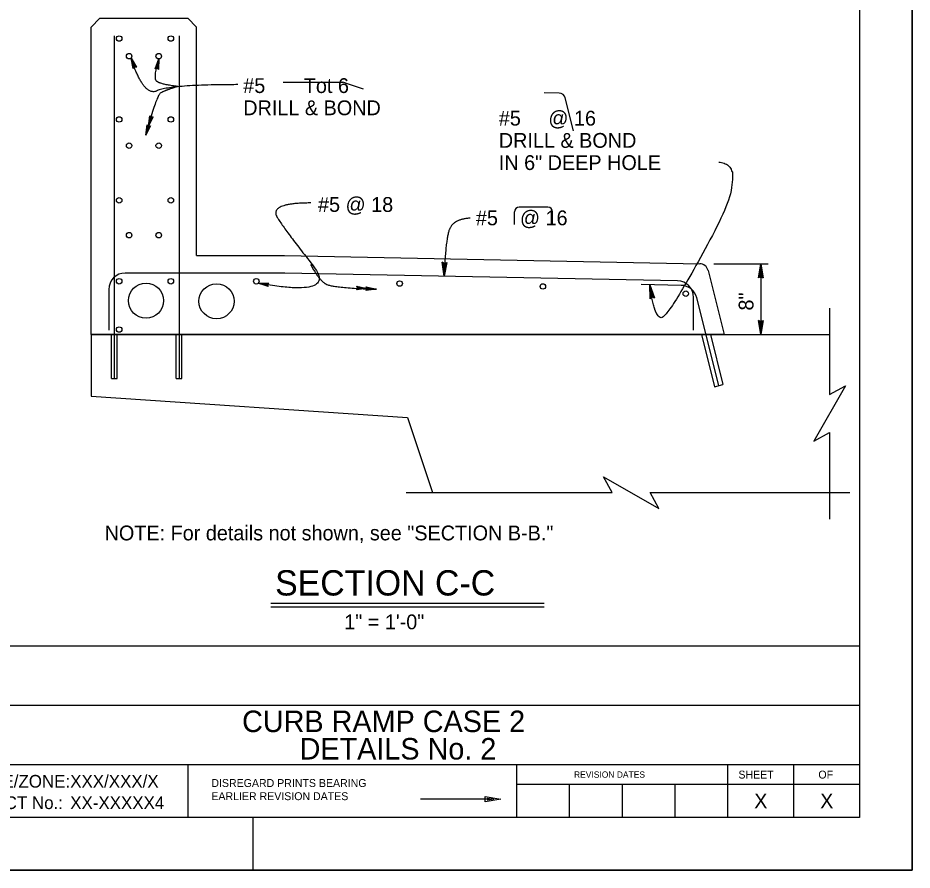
# Model space of a CAD drawing. Extents: x 0 to 2.83, y 0 to 1.83.
# Drawn here: x 2.127 to 2.833, y 0 to 0.674 of the extents above; entities that cross this region are included whole.
import ezdxf

# ---------------------------------------------------------------- set-up
doc = ezdxf.new("R2010")
doc.units = 0
for name, color, linetype in [('217 Rebar', 7, 'Continuous'), ('str_Border-Plot-Shape-A', 7, 'Continuous'), ('str_Border-Text-A', 7, 'Continuous'), ('str_Border-Title-Block-A', 7, 'Continuous'), ('str_Concrete-A', 7, 'Continuous'), ('str_Dimensions-A', 7, 'Continuous'), ('str_Existing-Concrete-A', 7, 'Continuous'), ('str_Reinforcement-B', 7, 'Continuous'), ('str_Text-A', 7, 'Continuous')]:
    doc.layers.add(name, color=color, linetype=linetype)

msp = doc.modelspace()

# ---------------------------------------------------------------- linework, layer by layer
at = {"layer": '217 Rebar'}
for centre in [(2.2281, 0.45019), (2.2838, 0.4497)]:
    msp.add_circle(centre, 0.01389, dxfattribs=at)
at = {"layer": 'str_Border-Plot-Shape-A'}
msp.add_lwpolyline([(0, 0), (2.83333, 0), (2.83333, 1.83333), (0, 1.83333)], close=True, dxfattribs=at)
at = {"layer": 'str_Border-Title-Block-A'}
for p, q in [((2.83333, 1.83333), (2.83333, 0)), ((2.79167, 1.79167), (2.79167, 0.04167)), ((2.79167, 0.17708), (0.08333, 0.17708)), ((2.79167, 0.13021), (2.02083, 0.13021)), ((2.79167, 0.08333), (0.08333, 0.08333)), ((2.2614, 0.04167), (2.2614, 0.08333)), ((2.52083, 0.08333), (2.52083, 0.04167)), ((2.6875, 0.08306), (2.6875, 0.04167)), ((2.73958, 0.08333), (2.73958, 0.04167)), ((2.79167, 0.06771), (2.52083, 0.06771)), ((2.5625, 0.06771), (2.5625, 0.04167)), ((2.60417, 0.06771), (2.60417, 0.04167)), ((2.64583, 0.06771), (2.64583, 0.04167)), ((2.50281, 0.05608), (2.44482, 0.05608)), ((2.79167, 0.04167), (0.08333, 0.04167)), ((2.31256, 0.04167), (2.31256, 0)), ((2.83333, 0), (0, 0))]:
    msp.add_line(p, q, dxfattribs=at)
for points in [[(2.49602, 0.05817), (2.50852, 0.05608), (2.49602, 0.05399)], [(2.4981, 0.05677), (2.50227, 0.05608), (2.4981, 0.05538)]]:
    msp.add_lwpolyline(points, close=True, dxfattribs=at)
at = {"layer": 'str_Concrete-A'}
for p, q in [((2.18477, 0.66645), (2.19171, 0.67339)), ((2.19171, 0.67339), (2.26116, 0.67339)), ((2.26116, 0.67339), (2.2681, 0.66645)), ((2.18477, 0.42339), (2.18477, 0.66645)), ((2.2681, 0.48589), (2.2681, 0.66645)), ((2.2681, 0.48589), (2.33755, 0.48589)), ((2.33755, 0.48589), (2.66556, 0.47933)), ((2.67216, 0.47406), (2.68477, 0.42339)), ((2.68477, 0.42339), (2.18477, 0.42339))]:
    msp.add_line(p, q, dxfattribs=at)
msp.add_arc((2.66542, 0.47239), 0.00694, 13.96915, 88.85424, dxfattribs=at)
at = {"layer": 'str_Dimensions-A'}
for p, q in [((2.67676, 0.47923), (2.7197, 0.47923)), ((2.71202, 0.46824), (2.71385, 0.47923)), ((2.71248, 0.46852), (2.71385, 0.47923)), ((2.71385, 0.47923), (2.71294, 0.46881)), ((2.71385, 0.47923), (2.71339, 0.46909)), ((2.71385, 0.47923), (2.71385, 0.42339)), ((2.71385, 0.46937), (2.71385, 0.47923)), ((2.71385, 0.47923), (2.71569, 0.46824)), ((2.71477, 0.46881), (2.71385, 0.47923)), ((2.71431, 0.46909), (2.71385, 0.47923)), ((2.71385, 0.47923), (2.71523, 0.46852)), ((2.71294, 0.46881), (2.71202, 0.46824)), ((2.71294, 0.46881), (2.71385, 0.46937)), ((2.71385, 0.46937), (2.71477, 0.46881)), ((2.71477, 0.46881), (2.71569, 0.46824)), ((2.71293, 0.43382), (2.71202, 0.43438)), ((2.71385, 0.42339), (2.71202, 0.43438)), ((2.71385, 0.42339), (2.71248, 0.4341)), ((2.71293, 0.43382), (2.71385, 0.42339)), ((2.71385, 0.43325), (2.71293, 0.43382)), ((2.71339, 0.43353), (2.71385, 0.42339)), ((2.71568, 0.43438), (2.71385, 0.42339)), ((2.71523, 0.4341), (2.71385, 0.42339)), ((2.71385, 0.42339), (2.71477, 0.43382)), ((2.71477, 0.43382), (2.71385, 0.43325)), ((2.71385, 0.42339), (2.71431, 0.43353)), ((2.71385, 0.43325), (2.71385, 0.42339)), ((2.71477, 0.43382), (2.71568, 0.43438))]:
    msp.add_line(p, q, dxfattribs=at)
at = {"layer": 'str_Existing-Concrete-A'}
for p, q in [((2.18477, 0.42339), (2.7681, 0.42339)), ((2.18477, 0.42339), (2.18477, 0.37478)), ((2.20083, 0.38867), (2.20083, 0.42339)), ((2.20517, 0.38867), (2.20517, 0.42339)), ((2.25204, 0.38867), (2.25204, 0.42339)), ((2.25638, 0.38867), (2.25638, 0.42339)), ((2.66688, 0.42339), (2.67715, 0.38212)), ((2.67403, 0.42339), (2.68388, 0.3838)), ((2.20083, 0.38867), (2.20517, 0.38867)), ((2.25204, 0.38867), (2.25638, 0.38867)), ((2.67715, 0.38212), (2.68388, 0.3838)), ((2.18477, 0.37478), (2.43477, 0.35773)), ((2.43477, 0.35773), (2.45455, 0.29839))]:
    msp.add_line(p, q, dxfattribs=at)
for points in [[(2.7681, 0.44422), (2.7681, 0.37589), (2.7806, 0.38278), (2.7556, 0.339), (2.7681, 0.34589), (2.7681, 0.27756)], [(2.43372, 0.29839), (2.59633, 0.29839), (2.58944, 0.31089), (2.63322, 0.28589), (2.62633, 0.29839), (2.78413, 0.29839)]]:
    msp.add_lwpolyline(points, dxfattribs=at)
at = {"layer": 'str_Reinforcement-B'}
for p, q in [((2.203, 0.6595), (2.203, 0.38867)), ((2.25421, 0.6595), (2.25421, 0.38867)), ((2.33639, 0.62277), (2.38354, 0.62277)), ((2.38544, 0.62246), (2.39973, 0.6177)), ((2.5456, 0.52404), (2.52289, 0.52404)), ((2.5192, 0.51037), (2.5192, 0.52034)), ((2.5493, 0.51037), (2.5493, 0.52034)), ((2.33742, 0.472), (2.21168, 0.472)), ((2.64795, 0.46579), (2.33768, 0.472)), ((2.65087, 0.46226), (2.61918, 0.46289)), ((2.19866, 0.45898), (2.19866, 0.42686)), ((2.66071, 0.42686), (2.66071, 0.45277)), ((2.68051, 0.38296), (2.66324, 0.45238))]:
    msp.add_line(p, q, dxfattribs=at)
for centre in [(2.2069, 0.65733), (2.2477, 0.65733), (2.21472, 0.64344), (2.23815, 0.64344), (2.2069, 0.59339), (2.2477, 0.59339), (2.21472, 0.5727), (2.23815, 0.5727), (2.2069, 0.52944), (2.2477, 0.52944), (2.21472, 0.50195), (2.23815, 0.50195), (2.2069, 0.46549), (2.2477, 0.46549), (2.31524, 0.46549), (2.42843, 0.46367), (2.54163, 0.46141), (2.6545, 0.45566), (2.2069, 0.4273)]:
    msp.add_circle(centre, 0.00217, dxfattribs=at)
for centre, radius, start, end in [((2.38354, 0.61675), 0.00601, 71.56505, 90), ((2.52289, 0.52034), 0.00369, 90, 180), ((2.5456, 0.52034), 0.00369, 0, 90), ((2.21168, 0.45898), 0.01302, 90, 180), ((2.33742, 0.45898), 0.01302, 88.85374, 90), ((2.64769, 0.45277), 0.01302, 360, 88.85374), ((2.65061, 0.44924), 0.01302, 13.96915, 88.85374)]:
    msp.add_arc(centre, radius, start, end, dxfattribs=at)
at = {"layer": 'str_Text-A'}
for p, q in [((2.21899, 0.63508), (2.21625, 0.64191)), ((2.21804, 0.63379), (2.21625, 0.64191)), ((2.21625, 0.64191), (2.22058, 0.63481)), ((2.21979, 0.63494), (2.21625, 0.64191)), ((2.21625, 0.64191), (2.21851, 0.63443)), ((2.21828, 0.63411), (2.21625, 0.64191)), ((2.21625, 0.64191), (2.21875, 0.63476)), ((2.21939, 0.63501), (2.21625, 0.64191)), ((2.21625, 0.64191), (2.22018, 0.63487)), ((2.23531, 0.63346), (2.23815, 0.64127)), ((2.23568, 0.6336), (2.23815, 0.64127)), ((2.23815, 0.64127), (2.23606, 0.63375)), ((2.23815, 0.64127), (2.23643, 0.63389)), ((2.23681, 0.63404), (2.23815, 0.64127)), ((2.23711, 0.63377), (2.23815, 0.64127)), ((2.23741, 0.6335), (2.23815, 0.64127)), ((2.23815, 0.64127), (2.2377, 0.63323)), ((2.23815, 0.64127), (2.238, 0.63296)), ((2.21851, 0.63443), (2.21804, 0.63379)), ((2.21851, 0.63443), (2.21899, 0.63508)), ((2.21899, 0.63508), (2.21979, 0.63494)), ((2.21979, 0.63494), (2.22058, 0.63481)), ((2.23606, 0.63375), (2.23531, 0.63346)), ((2.23606, 0.63375), (2.23681, 0.63404)), ((2.23681, 0.63404), (2.23741, 0.6335)), ((2.23741, 0.6335), (2.238, 0.63296)), ((2.5546, 0.61411), (2.54272, 0.61434)), ((2.56572, 0.58437), (2.55924, 0.6104)), ((2.23016, 0.58806), (2.23119, 0.59631)), ((2.23016, 0.58806), (2.23145, 0.59601)), ((2.23172, 0.59571), (2.23016, 0.58806)), ((2.23381, 0.59553), (2.23016, 0.58806)), ((2.23342, 0.59543), (2.23016, 0.58806)), ((2.23199, 0.59541), (2.23016, 0.58806)), ((2.23016, 0.58806), (2.23303, 0.59532)), ((2.23016, 0.58806), (2.23265, 0.59522)), ((2.23226, 0.59511), (2.23016, 0.58806)), ((2.23172, 0.59571), (2.23119, 0.59631)), ((2.23226, 0.59511), (2.23172, 0.59571)), ((2.23303, 0.59532), (2.23226, 0.59511)), ((2.23303, 0.59532), (2.23381, 0.59553)), ((2.22802, 0.58086), (2.22904, 0.58911)), ((2.22802, 0.58086), (2.22931, 0.58881)), ((2.22958, 0.58851), (2.22802, 0.58086)), ((2.23167, 0.58833), (2.22802, 0.58086)), ((2.23128, 0.58823), (2.22802, 0.58086)), ((2.22985, 0.58821), (2.22802, 0.58086)), ((2.22802, 0.58086), (2.23089, 0.58812)), ((2.22802, 0.58086), (2.2305, 0.58802)), ((2.23012, 0.58791), (2.22802, 0.58086)), ((2.22958, 0.58851), (2.22904, 0.58911)), ((2.23012, 0.58791), (2.22958, 0.58851)), ((2.23089, 0.58812), (2.23012, 0.58791)), ((2.23089, 0.58812), (2.23167, 0.58833)), ((2.46307, 0.47989), (2.46218, 0.48049)), ((2.46356, 0.46948), (2.46218, 0.48049)), ((2.46356, 0.46948), (2.46263, 0.48019)), ((2.46307, 0.47989), (2.46356, 0.46948)), ((2.46396, 0.47929), (2.46307, 0.47989)), ((2.46352, 0.47959), (2.46356, 0.46948)), ((2.46583, 0.48034), (2.46356, 0.46948)), ((2.46536, 0.48007), (2.46356, 0.46948)), ((2.46356, 0.46948), (2.4649, 0.47981)), ((2.46356, 0.46948), (2.46443, 0.47955)), ((2.46396, 0.47929), (2.46356, 0.46948)), ((2.4649, 0.47981), (2.46396, 0.47929)), ((2.4649, 0.47981), (2.46583, 0.48034)), ((2.32403, 0.46273), (2.31677, 0.46396)), ((2.32463, 0.46124), (2.31677, 0.46396)), ((2.31677, 0.46396), (2.32509, 0.46394)), ((2.32456, 0.46333), (2.31677, 0.46396)), ((2.31677, 0.46396), (2.32433, 0.46198)), ((2.32448, 0.46161), (2.31677, 0.46396)), ((2.31677, 0.46396), (2.32418, 0.46236)), ((2.3243, 0.46303), (2.31677, 0.46396)), ((2.31677, 0.46396), (2.32483, 0.46364)), ((2.32403, 0.46273), (2.32456, 0.46333)), ((2.32433, 0.46198), (2.32403, 0.46273)), ((2.32433, 0.46198), (2.32463, 0.46124)), ((2.32456, 0.46333), (2.32509, 0.46394)), ((2.40263, 0.45964), (2.39436, 0.45882)), ((2.39482, 0.45947), (2.39436, 0.45882)), ((2.39491, 0.46084), (2.39454, 0.46155)), ((2.39454, 0.46155), (2.40263, 0.45964)), ((2.40263, 0.45964), (2.39459, 0.45915)), ((2.39473, 0.4612), (2.40263, 0.45964)), ((2.39529, 0.46013), (2.39482, 0.45947)), ((2.39482, 0.45947), (2.40263, 0.45964)), ((2.40263, 0.45964), (2.39491, 0.46084)), ((2.39491, 0.46084), (2.39529, 0.46013)), ((2.39506, 0.4598), (2.40263, 0.45964)), ((2.40263, 0.45964), (2.3951, 0.46049)), ((2.39529, 0.46013), (2.40263, 0.45964)), ((2.40241, 0.46034), (2.40204, 0.46105)), ((2.40204, 0.46105), (2.41013, 0.45915)), ((2.40222, 0.4607), (2.41013, 0.45915)), ((2.40279, 0.45963), (2.40232, 0.45898)), ((2.41013, 0.45915), (2.40241, 0.46034)), ((2.40241, 0.46034), (2.40279, 0.45963)), ((2.40255, 0.4593), (2.41013, 0.45915)), ((2.41013, 0.45915), (2.4026, 0.45999)), ((2.40279, 0.45963), (2.41013, 0.45915)), ((2.62789, 0.45313), (2.62601, 0.46276)), ((2.62632, 0.45167), (2.62601, 0.46276)), ((2.62601, 0.46276), (2.62991, 0.45238)), ((2.6289, 0.45275), (2.62601, 0.46276)), ((2.62601, 0.46276), (2.62711, 0.4524)), ((2.62671, 0.45204), (2.62601, 0.46276)), ((2.62601, 0.46276), (2.6275, 0.45276)), ((2.6284, 0.45294), (2.62601, 0.46276)), ((2.62601, 0.46276), (2.6294, 0.45256)), ((2.41013, 0.45915), (2.40186, 0.45832)), ((2.40232, 0.45898), (2.40186, 0.45832)), ((2.41013, 0.45915), (2.40209, 0.45865)), ((2.40232, 0.45898), (2.41013, 0.45915)), ((2.62711, 0.4524), (2.62632, 0.45167)), ((2.62711, 0.4524), (2.62789, 0.45313)), ((2.62789, 0.45313), (2.6289, 0.45275)), ((2.6289, 0.45275), (2.62991, 0.45238)), ((2.32681, 0.21108), (2.54273, 0.21108)), ((2.32681, 0.20808), (2.54273, 0.20808))]:
    msp.add_line(p, q, dxfattribs=at)
msp.add_arc((2.5545, 0.60922), 0.00488, 13.96915, 88.85374, dxfattribs=at)
for points in [[(2.3007, 0.62091), (2.2472, 0.62091), (2.22632, 0.61112), (2.21625, 0.64191)], [(2.25315, 0.61944), (2.23989, 0.62115), (2.23364, 0.62559), (2.23815, 0.64127)], [(2.25315, 0.61944), (2.24306, 0.61637), (2.23625, 0.61227), (2.22802, 0.58086)], [(2.68061, 0.55968), (2.70578, 0.55776), (2.64195, 0.43933), (2.62996, 0.43458), (2.62601, 0.46276)], [(2.35843, 0.52738), (2.32446, 0.52738), (2.33934, 0.50403), (2.3805, 0.45216), (2.31677, 0.46396)], [(2.48421, 0.51541), (2.47099, 0.51452), (2.46476, 0.49887), (2.46356, 0.46948)], [(2.35813, 0.47869), (2.36517, 0.46546), (2.3771, 0.46033), (2.41013, 0.45915)]]:
    msp.add_open_spline(points, degree=2, dxfattribs=at)

# ---------------------------------------------------------------- texts
at = {"layer": 'str_Border-Text-A'}
for s, height, p in [('CURB RAMP CASE 2', 0.017, (2.304, 0.10911)), ('DETAILS No. 2', 0.017, (2.34945, 0.08743)), ('XXX/XXX/X', 0.01, (2.16821, 0.06524)), ('XX-XXXXX4', 0.01, (2.16821, 0.04828)), ('X', 0.01167, (2.70861, 0.04885)), ('X', 0.01167, (2.7607, 0.04885))]:
    msp.add_text(s, height=height, dxfattribs=at).set_placement(p)
at = {"layer": 'str_Border-Title-Block-A'}
for s, height, p in [('REVISION DATES', 0.004999, (2.56623, 0.07302)), ('SHEET', 0.006249, (2.6961, 0.0724)), ('OF', 0.006249, (2.7593, 0.0724)), ('COUNTY/ROUTE/ZONE:', 0.01, (2.01662, 0.06524)), ('DISREGARD PRINTS BEARING', 0.0062491, (2.27972, 0.06572)), ('CONTRACT No.:', 0.01, (2.05997, 0.04828)), ('EARLIER REVISION DATES', 0.0062491, (2.27972, 0.05531))]:
    msp.add_text(s, height=height, dxfattribs=at).set_placement(p)
at = {"layer": 'str_Dimensions-A'}
msp.add_text('8"', height=0.0117, rotation=90, dxfattribs=at).set_placement((2.708, 0.44236))
at = {"layer": 'str_Text-A'}
for s, height, p in [('#5       Tot 6', 0.0117, (2.30491, 0.61431)), ('DRILL & BOND', 0.0117, (2.30491, 0.59676)), ('#5     @ 16', 0.0117, (2.50681, 0.58854)), ('DRILL & BOND', 0.0117, (2.50681, 0.57099)), ('IN 6" DEEP HOLE', 0.0117, (2.50681, 0.55344)), ('#5 @ 18', 0.0117, (2.36399, 0.52033)), ('#5    @ 16', 0.0117, (2.48872, 0.50975)), ('NOTE: For details not shown, see "SECTION B-B."', 0.0117, (2.19538, 0.26067)), ('SECTION C-C', 0.02, (2.33008, 0.21708)), ('1" = 1\'-0"', 0.0117, (2.3847, 0.19038))]:
    msp.add_text(s, height=height, dxfattribs=at).set_placement(p)

doc.saveas('drawing.dxf')
